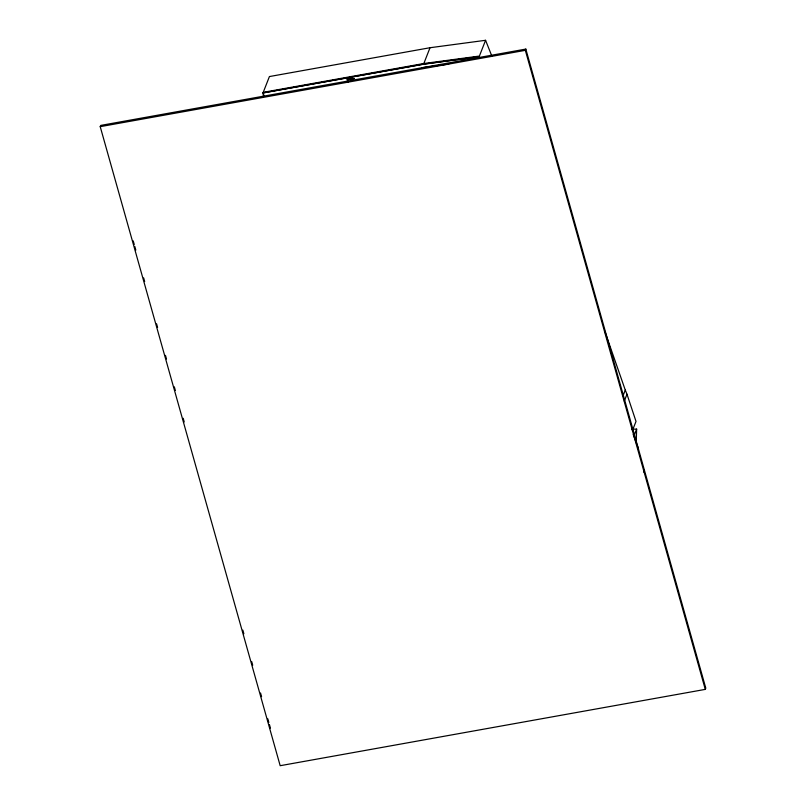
<?xml version="1.0" encoding="UTF-8"?>
<svg xmlns="http://www.w3.org/2000/svg" width="806" height="806" viewBox="0 0 806 806"><rect width="100%" height="100%" fill="white"/><g stroke="black" fill="none" stroke-linecap="round" stroke-linejoin="round"><path stroke-width="1.21" d="M636.206 442.534L636.639 429.114L631.713 429.145M643.944 472.266L644.296 469.777M100.216 126.663L100.71 125.414L525.824 49.085L705.784 688.133L705.29 689.382L280.176 765.7L100.216 126.663L525.341 50.335L525.824 49.085M262.998 92.932L423.543 64.248L479.157 56.672L423.603 64.097L262.998 92.932L263.542 96.74M263.844 95.985L263.24 92.327L269.416 76.56L430.021 47.725L485.575 40.3L491.821 55.997M347.205 79.29L354.156 78.535L347.205 79.29L347.658 81.799M263.24 92.327L423.835 63.503L430.021 47.725M485.575 40.3L479.399 56.067L423.835 63.503M623.038 395.796L625.275 390.084L604.712 330.994M624.297 401.086L626.987 394.235L625.275 390.084M632.418 430.545L636.005 421.407L626.987 394.235M633.959 435.975L636.639 429.114M422.193 67.694L448.801 64.047M633.234 434.505L638.009 447.471M525.341 50.335L705.29 689.382M133.222 240.883L134.239 244.49M134.793 246.445L135.811 250.072M143.649 277.909L144.677 281.546M156.576 323.831L157.593 327.438M165.462 355.365L166.489 359.002M174.328 386.84L175.345 390.467M183.174 418.274L184.211 421.931M242.828 630.111L243.855 633.738M251.694 661.575L252.711 665.202M260.55 693.039L261.577 696.676M267.814 718.831L268.831 722.448M269.416 724.513L270.433 728.14M347.446 78.696L348.212 82.222"/></g></svg>
